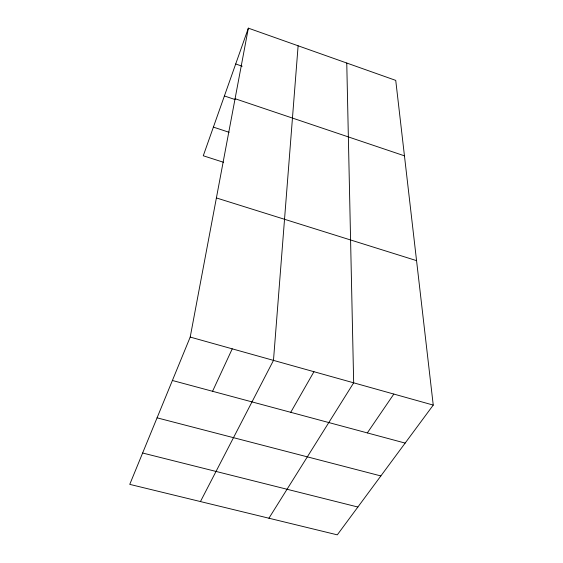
<?xml version="1.0" encoding="UTF-8"?>
<svg xmlns="http://www.w3.org/2000/svg" width="563" height="563" viewBox="0 0 563 563"><rect width="100%" height="100%" fill="white"/><g stroke="black" fill="none" stroke-linecap="round" stroke-linejoin="round"><path stroke-width="0.84" d="M298.116 45.786L273.477 360.383L200.442 501.563M190.21 337.075L248.353 28.15L395.74 80.389L433.243 405.093L337.3 534.85L129.757 484.37L190.21 337.075L433.243 405.093M248.353 28.15L203.271 155.768L223.462 162.264M212.561 391.285L232.237 348.842M290.74 412.32L313.95 371.707M268.924 518.22L353.67 382.826L346.759 63.028M367.322 432.912L393.833 394.065M142.622 453.018L357.871 507.031M157.063 417.83L380.855 475.939M172.391 380.482L405.149 443.088M216.396 197.944L416.557 260.634M213.391 127.118L229.106 132.291M235.074 98.715L404.452 155.831M224.398 95.956L235.045 99.545M235.7 63.978L242.189 66.216"/></g></svg>
